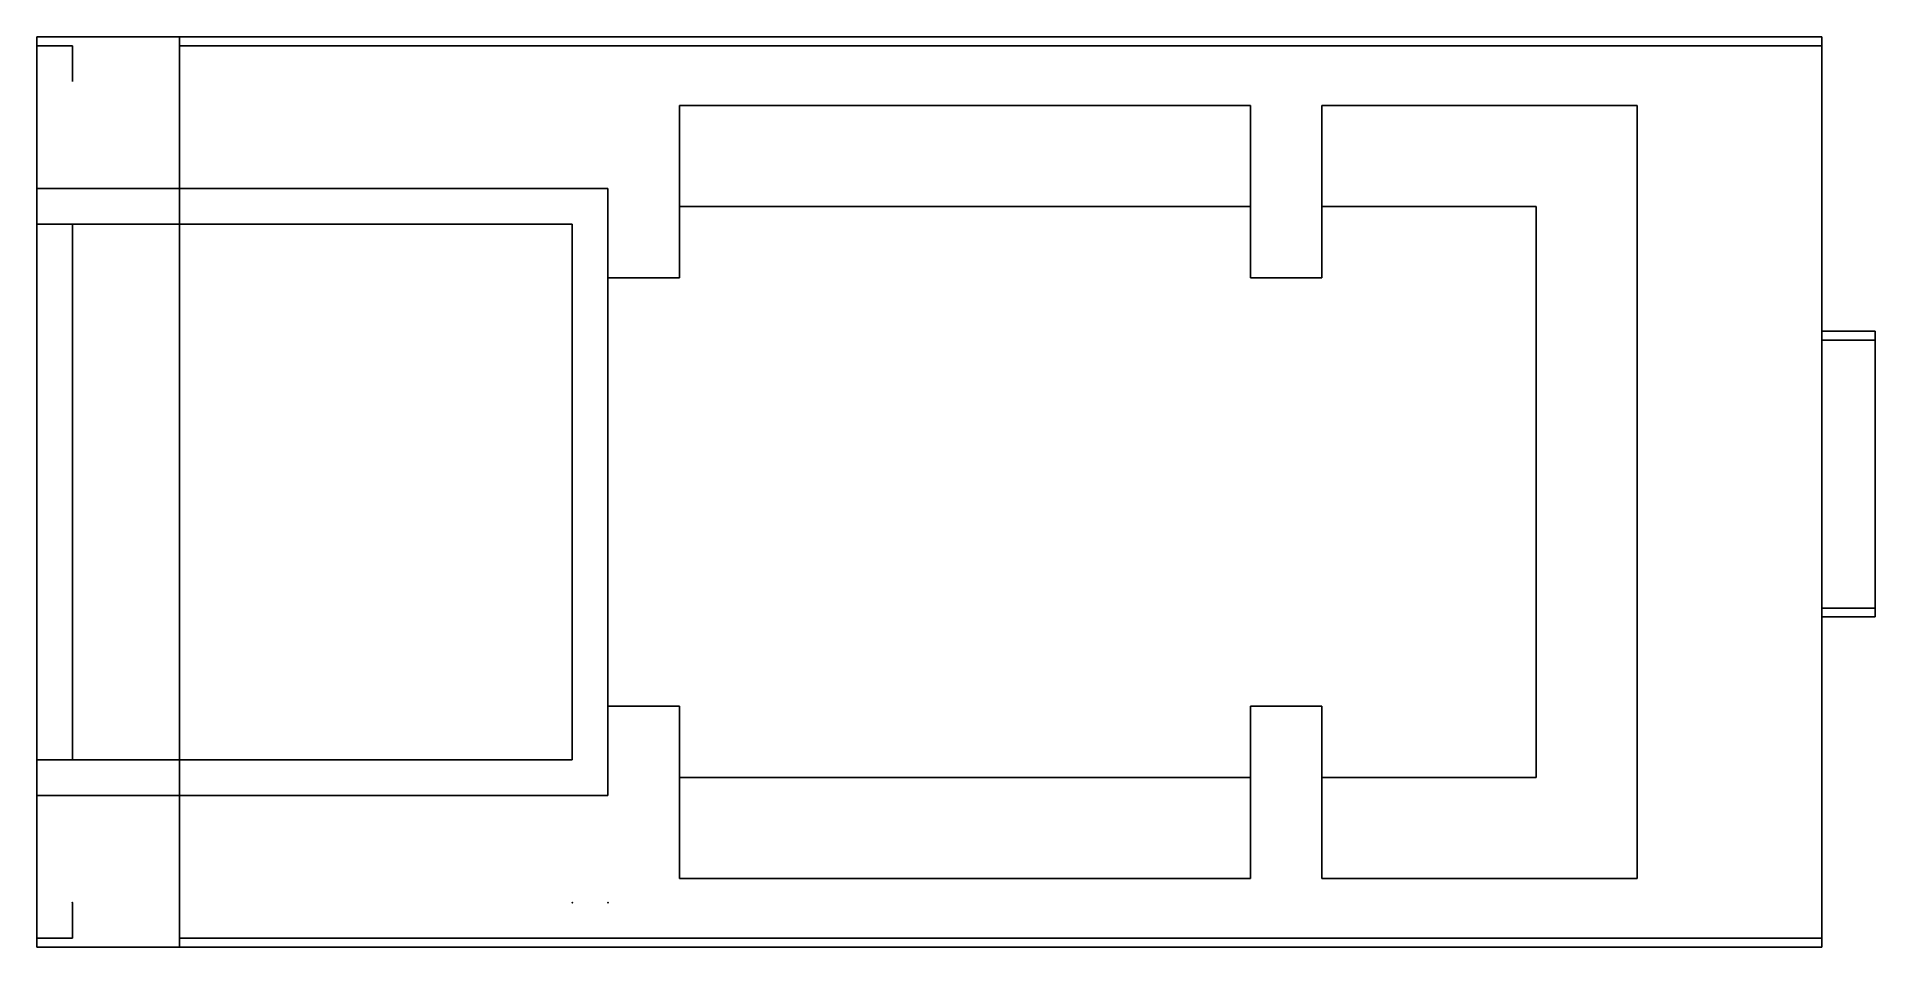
# Model space of a CAD drawing. Header units: inches. Extents: x -0.13 to 6.31, y -0.16 to 3.03.
import ezdxf

# ---------------------------------------------------------------- set-up
doc = ezdxf.new("R2010")
doc.units = ezdxf.units.IN
doc.header["$MEASUREMENT"] = 0
for name, color, linetype in [('Back Case v1 v6_Sketch1', 7, 'Continuous'), ('Back Case v1 v6_Sketch10', 7, 'Continuous'), ('Back Case v1 v6_Sketch2', 7, 'Continuous'), ('Back Case v1 v6_Sketch3', 7, 'Continuous'), ('Back Case v1 v6_Sketch5', 7, 'Continuous'), ('Back Case v1 v6_Sketch6', 7, 'Continuous'), ('Back Case v1 v6_Sketch7', 7, 'Continuous'), ('Back Case v1 v6_Sketch8', 7, 'Continuous')]:
    doc.layers.add(name, color=color, linetype=linetype)

msp = doc.modelspace()

# ---------------------------------------------------------------- linework, layer by layer
at = {"layer": 'Back Case v1 v6_Sketch1'}
for p, q in [((-0.125, 3.0312), (6.125, 3.0312)), ((-0.125, 3), (-0.125, 3.0312)), ((6.125, 3), (6.125, 3.0312)), ((-0.125, 3), (-0.125, 2.375)), ((0, 3), (-0.125, 3)), ((0, 2.875), (0, 3)), ((6.125, 2), (6.125, 3)), ((-0.125, 2.375), (0, 2.375)), ((1.75, 2.375), (0, 2.375)), ((0, 2.375), (0, 0.5)), ((1.75, 2.375), (1.75, 0.5)), ((6.125, 2), (6.125, 1.9688)), ((6.125, 1.9688), (6.3125, 1.9688)), ((6.3125, 1.9688), (6.3125, 1.0313)), ((6.125, 1.0313), (6.3125, 1.0313)), ((6.125, 1), (6.125, 1.0313)), ((6.125, -0.125), (6.125, 1)), ((0, 0.5), (-0.125, 0.5)), ((-0.125, 0.5), (-0.125, -0.125)), ((1.75, 0.5), (0, 0.5)), ((0, 0), (0, -0.125)), ((-0.125, -0.125), (0, -0.125)), ((-0.125, -0.125), (-0.125, -0.1562)), ((6.125, -0.125), (6.125, -0.1562)), ((-0.125, -0.1562), (6.125, -0.1562))]:
    msp.add_line(p, q, dxfattribs=at)
msp.add_point((0, 0), dxfattribs=at)
at = {"layer": 'Back Case v1 v6_Sketch10'}
for p, q in [((1.875, 2.5, -0.25), (1.875, 2.1875, -0.25)), ((1.875, 0.375, -1.5), (1.875, 2.5, -1.5)), ((1.875, 2.5, -1.5), (1.875, 2.5, -0.25)), ((1.875, 2.1875, -0.25), (1.875, 2.1875, -0.35)), ((1.875, 2.1875), (1.875, 0.6875)), ((1.875, 2.1875, -0.25), (1.875, 2.1875)), ((1.875, 2.1875, -0.35), (1.875, 0.7, -0.35)), ((1.875, 1.1875, -1.125), (1.875, 0.8125, -1.125)), ((1.875, 1.1875, -0.75), (1.875, 1.1875, -1.125)), ((1.875, 0.8125, -0.75), (1.875, 1.1875, -0.75)), ((1.875, 0.8125, -1.125), (1.875, 0.8125, -0.75)), ((1.875, 0.6875, -0.35), (1.875, 0.7, -0.35)), ((1.875, 0.6875, -0.25), (1.875, 0.375, -0.25)), ((1.875, 0.6875), (1.875, 0.6875, -0.25)), ((1.875, 0.6875, -0.25), (1.875, 0.6875, -0.35)), ((1.875, 0.375, -0.25), (1.875, 0.375, -1.5))]:
    msp.add_line(p, q, dxfattribs=at)
msp.add_point((1.875, 0), dxfattribs=at)
at = {"layer": 'Back Case v1 v6_Sketch2'}
for p, q in [((-0.125, 3.0312), (6.125, 3.0312)), ((-0.125, 2.375), (-0.125, 3.0312)), ((6.125, 3.0312), (6.125, 1.9688)), ((-0.125, 2.375), (-0.125, 2.5)), ((-0.125, 2.5), (1.875, 2.5)), ((1.875, 0.5), (1.875, 2.5)), ((1.75, 2.375), (-0.125, 2.375)), ((1.75, 0.5), (1.75, 2.375)), ((6.125, 1.9688), (6.3125, 1.9688)), ((6.3125, 1.9688), (6.3125, 1.0313)), ((6.125, 1.0313), (6.125, -0.125)), ((6.3125, 1.0313), (6.125, 1.0313)), ((-0.125, -0.1562), (-0.125, 0.5)), ((-0.125, 0.5), (0, 0.5)), ((0, 0.5), (1.75, 0.5)), ((1.875, 0.5), (1.875, 0.375)), ((0, 0.375), (-0.125, 0.375)), ((0, 0.375), (1.875, 0.375)), ((6.125, -0.125), (6.125, -0.1562)), ((6.125, -0.1562), (-0.125, -0.1562))]:
    msp.add_line(p, q, dxfattribs=at)
msp.add_point((0, 0), dxfattribs=at)
at = {"layer": 'Back Case v1 v6_Sketch3'}
for p, q in [((-0.125, 2.5, -1.375), (-0.125, 0.375, -1.375)), ((1.875, 2.5, -1.375), (-0.125, 2.5, -1.375)), ((-0.125, 2.5, -1.375), (1.875, 2.5, -1.375)), ((-0.125, 2.375, -1.375), (-0.125, 2.5, -1.375)), ((1.875, 0.375, -1.375), (1.875, 2.5, -1.375)), ((1.875, 2.5, -1.375), (1.875, 0.375, -1.375)), ((1.75, 2.375, -1.375), (-0.125, 2.375, -1.375)), ((1.75, 0.5, -1.375), (1.75, 2.375, -1.375)), ((-0.125, 0.5, -1.375), (0, 0.5, -1.375)), ((-0.125, 0.375, -1.375), (-0.125, 0.5, -1.375)), ((0, 0.5, -1.375), (1.75, 0.5, -1.375)), ((1.875, 0.375, -1.375), (-0.125, 0.375, -1.375)), ((-0.125, 0.375, -1.375), (1.875, 0.375, -1.375))]:
    msp.add_line(p, q, dxfattribs=at)
msp.add_point((0, 0, -1.375), dxfattribs=at)
at = {"layer": 'Back Case v1 v6_Sketch5'}
for p, q in [((-0.125, 3.0312), (6.125, 3.0312)), ((-0.125, 2.5), (-0.125, 3.0312)), ((6.125, 3.0312), (6.125, 1.9688)), ((1.875, 2.5), (-0.125, 2.5)), ((1.875, 0.375), (1.875, 2.5)), ((2.125, 2.4375), (4.125, 2.4375)), ((2.125, 2.4375), (2.125, 2.1875)), ((4.125, 2.4375), (4.125, 2.1875)), ((4.375, 2.4375), (5.125, 2.4375)), ((4.375, 2.1875), (4.375, 2.4375)), ((5.125, 2.4375), (5.125, 1.4375)), ((2.125, 2.1875), (1.875, 2.1875)), ((4.125, 2.1875), (4.375, 2.1875)), ((6.125, 1.9688), (6.3125, 1.9688)), ((6.3125, 1.9688), (6.3125, 1.0313)), ((5.125, 0.4375), (5.125, 1.4375)), ((6.3125, 1.0313), (6.125, 1.0313)), ((6.125, 1.0313), (6.125, -0.125)), ((2.125, 0.6875), (1.875, 0.6875)), ((2.125, 0.4375), (2.125, 0.6875)), ((4.125, 0.4375), (4.125, 0.6875)), ((4.125, 0.6875), (4.375, 0.6875)), ((4.375, 0.6875), (4.375, 0.4375)), ((2.125, 0.4375), (4.125, 0.4375)), ((4.375, 0.4375), (5.125, 0.4375)), ((-0.125, 0.375), (1.875, 0.375)), ((-0.125, -0.1562), (-0.125, 0.375)), ((6.125, -0.125), (6.125, -0.1562)), ((6.125, -0.1562), (-0.125, -0.1562))]:
    msp.add_line(p, q, dxfattribs=at)
msp.add_point((0, 0), dxfattribs=at)
at = {"layer": 'Back Case v1 v6_Sketch6'}
for p, q in [((1.75, 2.375, 0.125), (1.75, 2.375, -1.375)), ((1.75, 0.5, 0.125), (1.75, 2.375, 0.125)), ((1.75, 2.375, -1.375), (1.75, 0.5, -1.375)), ((1.75, 0.8125, -0.75), (1.75, 1.1875, -0.75)), ((1.75, 1.1875, -1.125), (1.75, 0.8125, -1.125)), ((1.75, 1.1875, -0.75), (1.75, 1.1875, -1.125)), ((1.75, 0.8125, -1.125), (1.75, 0.8125, -0.75)), ((1.75, 0.5, -1.375), (1.75, 0.5, 0.125))]:
    msp.add_line(p, q, dxfattribs=at)
msp.add_point((1.75, 0), dxfattribs=at)
at = {"layer": 'Back Case v1 v6_Sketch7'}
for p, q in [((6.125, 3.0312, 0.125), (-0.125, 3.0312, 0.125)), ((-0.125, 3.0312, 0.125), (-0.125, 2.375, 0.125)), ((6.125, 1.9688, 0.125), (6.125, 3.0312, 0.125)), ((0.375, 0.3438, 0.125), (0.375, 3, 0.125)), ((-0.125, 2.375, 0.125), (1.75, 2.375, 0.125)), ((1.75, 2.375, 0.125), (1.75, 0.5, 0.125)), ((6.3125, 1.9688, 0.125), (6.125, 1.9688, 0.125)), ((6.3125, 1.0313, 0.125), (6.3125, 1.9688, 0.125)), ((6.125, -0.125, 0.125), (6.125, 1.0313, 0.125)), ((6.125, 1.0313, 0.125), (6.3125, 1.0313, 0.125)), ((6.125, -0.125, 0.125), (6.125, 1, 0.125)), ((-0.125, 0.5, 0.125), (-0.125, -0.1562, 0.125)), ((0, 0.5, 0.125), (-0.125, 0.5, 0.125)), ((1.75, 0.5, 0.125), (0, 0.5, 0.125)), ((0.375, -0.1562, 0.125), (0.375, 0.3438, 0.125)), ((6.125, -0.1562, 0.125), (6.125, -0.125, 0.125)), ((-0.125, -0.1562, 0.125), (0.375, -0.1562, 0.125)), ((-0.125, -0.1562, 0.125), (6.125, -0.1562, 0.125))]:
    msp.add_line(p, q, dxfattribs=at)
msp.add_point((0, 0, 0.125), dxfattribs=at)
at = {"layer": 'Back Case v1 v6_Sketch8'}
for p, q in [((-0.125, 3.0312, -0.25), (6.125, 3.0312, -0.25)), ((-0.125, 2.5, -0.25), (-0.125, 3.0312, -0.25)), ((0.375, 3, -0.25), (0.375, 3.0312, -0.25)), ((6.125, 3.0312, -0.25), (6.125, 1.9688, -0.25)), ((-0.125, 2.5, -0.25), (-0.125, 3, -0.25)), ((0.375, 3, -0.25), (6, 3, -0.25)), ((0.375, -0.125, -0.25), (0.375, 3, -0.25)), ((6, 3, -0.25), (6.125, 3, -0.25)), ((6.125, 3, -0.25), (6.125, 2, -0.25)), ((4.125, 2.7911, -0.25), (2.125, 2.7911, -0.25)), ((4.125, 2.7911, -0.25), (2.125, 2.7911, -0.25)), ((2.125, 2.7911, -0.25), (2.125, 2.1875, -0.25)), ((2.125, 2.7911, -0.25), (2.125, 2.1875, -0.25)), ((4.125, 2.1875, -0.25), (4.125, 2.7911, -0.25)), ((4.125, 2.1875, -0.25), (4.125, 2.7911, -0.25)), ((4.375, 2.7911, -0.25), (4.375, 2.1875, -0.25)), ((5.4786, 2.7911, -0.25), (4.375, 2.7911, -0.25)), ((5.4786, 2.7911, -0.25), (4.375, 2.7911, -0.25)), ((4.375, 2.7911, -0.25), (4.375, 2.1875, -0.25)), ((5.4786, 0.0839, -0.25), (5.4786, 2.7911, -0.25)), ((5.4786, 0.0839, -0.25), (5.4786, 2.7911, -0.25)), ((1.875, 2.5, -0.25), (-0.125, 2.5, -0.25)), ((1.875, 2.5, -0.25), (-0.125, 2.5, -0.25)), ((1.875, 2.1875, -0.25), (1.875, 2.5, -0.25)), ((1.875, 2.1875, -0.25), (1.875, 2.5, -0.25)), ((2.125, 2.1875, -0.25), (1.875, 2.1875, -0.25)), ((2.125, 2.1875, -0.25), (1.875, 2.1875, -0.25)), ((4.375, 2.1875, -0.25), (4.125, 2.1875, -0.25)), ((4.375, 2.1875, -0.25), (4.125, 2.1875, -0.25)), ((6.125, 2, -0.25), (6.3125, 2, -0.25)), ((6.125, 1, -0.25), (6.125, 2, -0.25)), ((6.3125, 2, -0.25), (6.3125, 1, -0.25)), ((6.125, 1.9688, -0.25), (6.3125, 1.9688, -0.25)), ((6.3125, 1.9688, -0.25), (6.3125, 1.0313, -0.25)), ((6.3125, 1.0313, -0.25), (6.125, 1.0313, -0.25)), ((6.125, 1.0313, -0.25), (6.125, -0.125, -0.25)), ((6.125, 1, -0.25), (6.125, -0.125, -0.25)), ((6.3125, 1, -0.25), (6.125, 1, -0.25)), ((1.875, 0.375, -0.25), (1.875, 0.6875, -0.25)), ((1.875, 0.6875, -0.25), (2.125, 0.6875, -0.25)), ((1.875, 0.375, -0.25), (1.875, 0.6875, -0.25)), ((1.875, 0.6875, -0.25), (2.125, 0.6875, -0.25)), ((2.125, 0.6875, -0.25), (2.125, 0.0839, -0.25)), ((2.125, 0.6875, -0.25), (2.125, 0.0839, -0.25)), ((4.125, 0.6875, -0.25), (4.375, 0.6875, -0.25)), ((4.125, 0.0839, -0.25), (4.125, 0.6875, -0.25)), ((4.125, 0.0839, -0.25), (4.125, 0.6875, -0.25)), ((4.125, 0.6875, -0.25), (4.375, 0.6875, -0.25)), ((4.375, 0.6875, -0.25), (4.375, 0.0839, -0.25)), ((4.375, 0.6875, -0.25), (4.375, 0.0839, -0.25)), ((-0.125, 0.375, -0.25), (1.875, 0.375, -0.25)), ((-0.125, -0.125, -0.25), (-0.125, 0.375, -0.25)), ((-0.125, -0.1562, -0.25), (-0.125, 0.375, -0.25)), ((-0.125, 0.375, -0.25), (1.875, 0.375, -0.25)), ((2.125, 0.0839, -0.25), (4.125, 0.0839, -0.25)), ((2.125, 0.0839, -0.25), (4.125, 0.0839, -0.25)), ((4.375, 0.0839, -0.25), (5.4786, 0.0839, -0.25)), ((4.375, 0.0839, -0.25), (5.4786, 0.0839, -0.25)), ((6, -0.125, -0.25), (0.375, -0.125, -0.25)), ((0.375, -0.125, -0.25), (0.375, -0.1562, -0.25)), ((6.125, -0.125, -0.25), (6, -0.125, -0.25)), ((6.125, -0.125, -0.25), (6.125, -0.1562, -0.25)), ((6.125, -0.1562, -0.25), (-0.125, -0.1562, -0.25))]:
    msp.add_line(p, q, dxfattribs=at)
msp.add_point((0, 0, -0.25), dxfattribs=at)

doc.saveas('drawing.dxf')
